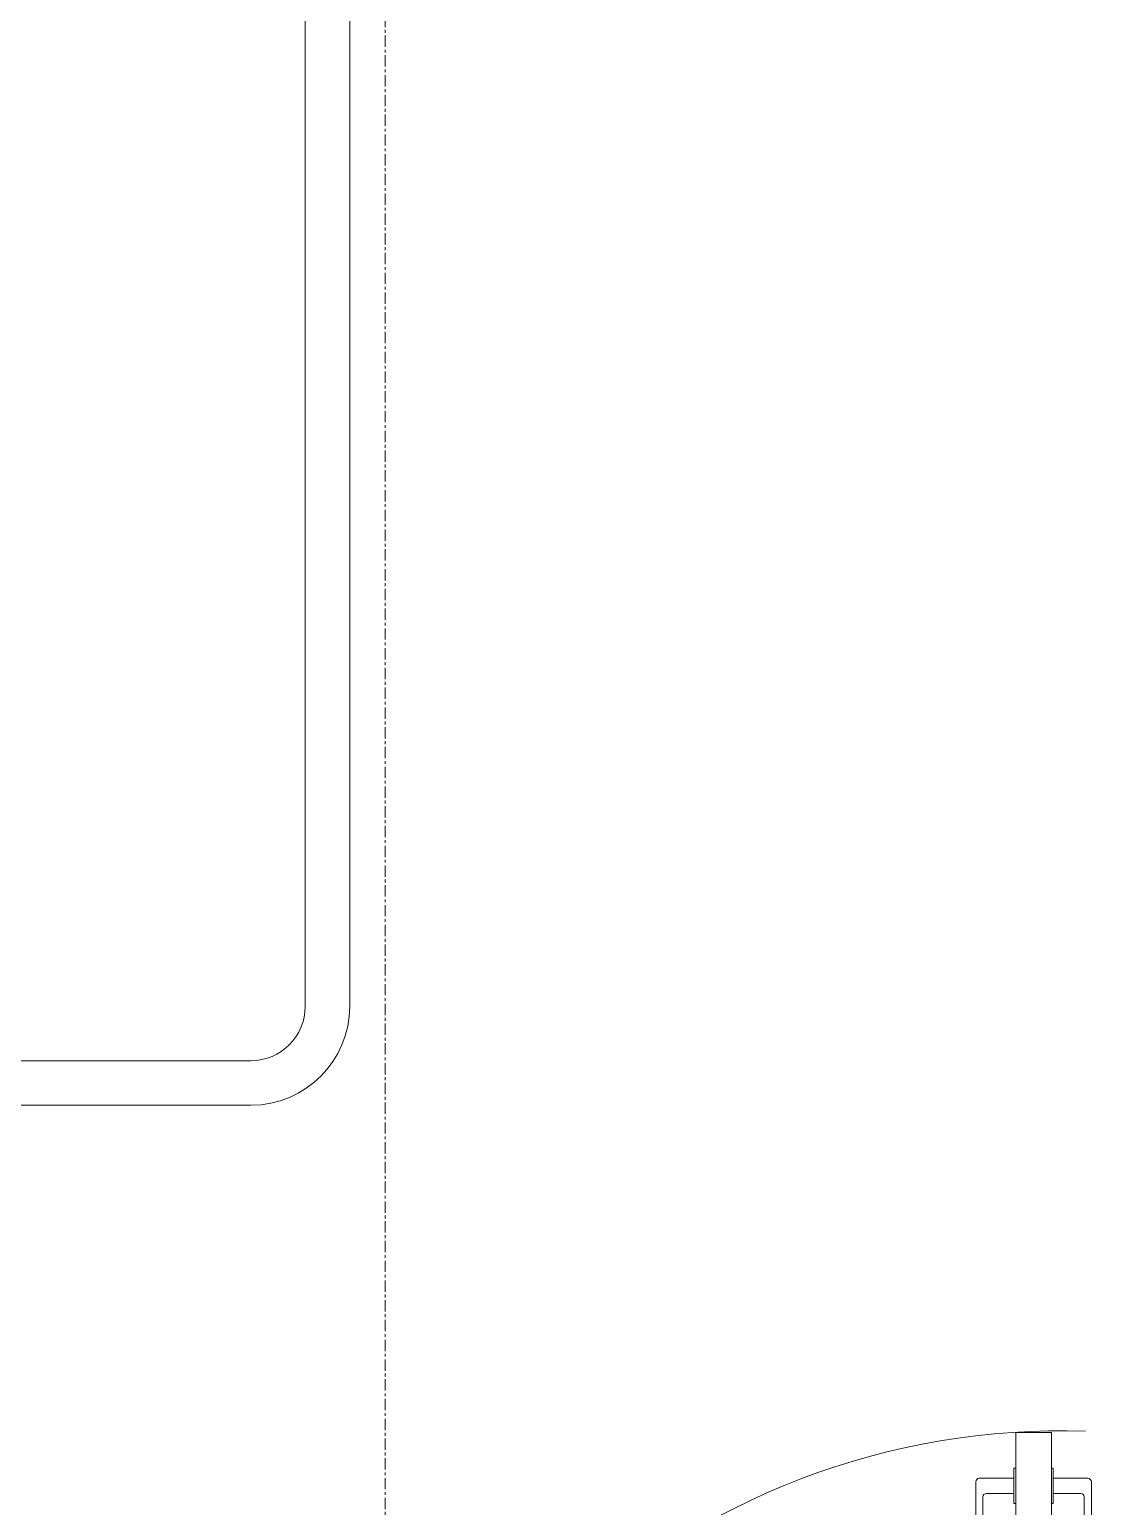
# Model space of a CAD drawing. Header units: millimetres. Extents: x 5356 to 209803, y -16346 to 109894.
# Drawn here: x 54553 to 55755, y 29676 to 31337 of the extents above; entities that cross this region are included whole.
import ezdxf

# ---------------------------------------------------------------- set-up
doc = ezdxf.new("R2010")
doc.units = ezdxf.units.MM
doc.linetypes.add('Grid Line', pattern=[22.225, 12.7, -3.175, 3.175, -3.175])
for name, color, linetype, lineweight in [('0-1', 7, 'Continuous', 5), ('A-DETL-GENF-1', 9, 'Continuous', 9), ('A-DOOR-1', 9, 'Continuous', 9), ('I-FURN-1', 9, 'Continuous', 9), ('S-GRID-1', 1, 'Grid Line', 9)]:
    doc.layers.add(name, color=color, linetype=linetype, lineweight=lineweight)

# ---------------------------------------------------------------- blocks, each defined once
blk = doc.blocks.new('DOOR_CW_01 CANH MO-PANEL KINH - DIW_01-900x2200-CỬA GỖ VÂN LAMINATE-553375-TKCS_MB ĐỊNH VỊ MỐC TỌA ĐỘ CÔNG TRÌNH')
at = {"layer": 'A-DETL-GENF-1'}
for p, q in [((-397, -182), (-397, -62)), ((-397, -62), (-357, -62)), ((-357, -62), (-357, -182)), ((-357, -182), (-397, -182)), ((-391, -196), (-391, -182)), ((-391, -182), (-363, -182)), ((-363, -182), (-363, -196)), ((-397, -196), (-391, -196)), ((-397, -738), (-397, -196)), ((-357, -196), (-363, -196)), ((-357, -196), (-357, -738)), ((-433.9, -711.2), (-427.3, -715.8)), ((-320.1, -711.2), (-326.7, -715.8)), ((-442, -737), (-442, -816.5)), ((-434, -799.5), (-434, -737)), ((-397, -738), (-391, -738)), ((-391, -752), (-391, -738)), ((-357, -738), (-363, -738)), ((-363, -738), (-363, -752)), ((-320, -799.5), (-320, -737)), ((-312, -737), (-312, -816.5)), ((-357, -752), (-397, -752)), ((-397, -752), (-397, -872)), ((-363, -752), (-391, -752)), ((-357, -872), (-357, -752)), ((-399, -792.2), (-399, -831.8)), ((-397, -792.2), (-399, -792.2)), ((-397, -792.2), (-397, -831.8)), ((-357, -792.2), (-357, -831.8)), ((-357, -792.2), (-355, -792.2)), ((-355, -792.2), (-355, -831.8)), ((-399, -803.5), (-430, -803.5)), ((-355, -803.5), (-324, -803.5)), ((-399, -820.5), (-438, -820.5)), ((-355, -820.5), (-316, -820.5)), ((-399, -831.8), (-397, -831.8)), ((-355, -831.8), (-357, -831.8)), ((-397, -872), (-357, -872))]:
    blk.add_line(p, q, dxfattribs=at)
blk.add_circle((-407, -60), 10, dxfattribs=at)
for centre, radius, start, end in [((-407, -60), 814, 268, 0), ((-397, -737), 45, 145, 180), ((-357, -737), 45, 360, 35), ((-397, -737), 37, 145, 180), ((-357, -737), 37, 0, 35), ((-430, -799.5), 4, 180, 270), ((-324, -799.5), 4, 270, 0), ((-438, -816.5), 4, 180, 270), ((-316, -816.5), 4, 270, 0)]:
    blk.add_arc(centre, radius, start, end, dxfattribs=at)
at = {"layer": 'A-DOOR-1'}
for p, q in [((-450, -50), (-450, 50)), ((-450, 50), (-400, 50)), ((-400, 50), (-400, 0)), ((400, 0), (400, 50)), ((400, 50), (450, 50)), ((450, 50), (450, -50)), ((-410, 0), (-410, -50)), ((-400, 0), (-410, 0)), ((410, 0), (400, 0)), ((410, -50), (410, 0)), ((-410, -50), (-450, -50)), ((-407, -50), (-382, -50)), ((450, -50), (410, -50))]:
    blk.add_line(p, q, dxfattribs=at)
blk = doc.blocks.new('GIUONG NGU-2TAB-1600x2000 - GIUONG NGU-2TAB-1600x2000-842839-TKCS_MB ĐỊNH VỊ MỐC TỌA ĐỘ CÔNG TRÌNH')
at = {"layer": 'I-FURN-1'}
for p, q in [((458.5, -50), (458.5, -1938.9)), ((458.5, -1938.9), (458.5, -50)), ((508.5, -1938.9), (508.5, -100)), ((1997.1, -2000), (569.6, -2000)), ((569.6, -2050), (1997.1, -2050)), ((1997.1, -2050), (569.6, -2050))]:
    blk.add_line(p, q, dxfattribs=at)
for radius in [111.1, 111.1, 61.1]:
    blk.add_arc((569.6, -1938.9), radius, 180, 270, dxfattribs=at)
blk = doc.blocks.new('NCV_TKTC_TANG 1_rvt-1-TKCS_MB ĐỊNH VỊ MỐC TỌA ĐỘ CÔNG TRÌNH')
at = {"layer": 'A-DOOR-1', "rotation": 180}
blk.add_blockref('DOOR_CW_01 CANH MO-PANEL KINH - DIW_01-900x2200-CỬA GỖ VÂN LAMINATE-553375-TKCS_MB ĐỊNH VỊ MỐC TỌA ĐỘ CÔNG TRÌNH', (55304.6, 28886.9), dxfattribs=at)
at = {"layer": 'I-FURN-1', "rotation": 90.00000000000065}
blk.add_blockref('GIUONG NGU-2TAB-1600x2000 - GIUONG NGU-2TAB-1600x2000-842839-TKCS_MB ĐỊNH VỊ MỐC TỌA ĐỘ CÔNG TRÌNH', (52862.6, 29668.6), dxfattribs=at)

msp = doc.modelspace()

# ---------------------------------------------------------------- linework, layer by layer
at = {"layer": 'S-GRID-1'}
msp.add_line((54952.6, 20960.6), (54952.6, 80482.7), dxfattribs=at)

# ---------------------------------------------------------------- block references
at = {"layer": '0-1'}
msp.add_blockref('NCV_TKTC_TANG 1_rvt-1-TKCS_MB ĐỊNH VỊ MỐC TỌA ĐỘ CÔNG TRÌNH', (0, 0), dxfattribs=at)

doc.saveas('drawing.dxf')
